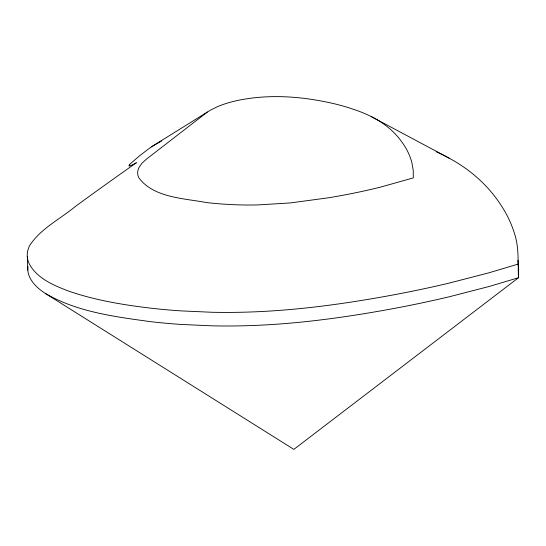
<?xml version="1.0" encoding="UTF-8"?>
<svg xmlns="http://www.w3.org/2000/svg" width="546" height="546" viewBox="0 0 546 546"><rect width="100%" height="100%" fill="white"/><g stroke="black" fill="none" stroke-linecap="round" stroke-linejoin="round"><path stroke-width="0.82" d="M27.894 266.571A125.628 49.085 -2.2 0 0 29.655 277.184C32.958 284.132 38.991 289.271 45.298 293.434L293.864 449.378L518.488 277.723C517.724 262.626 519.328 247.079 514.155 232.528A578.931 226.208 -2.2 0 0 499.44 202.832C486.691 184.016 469.007 168.83 449.037 158.101L371.451 116.694A151.474 59.186 -2.2 0 0 357.002 110.51L348.314 107.596A163.998 64.08 -2.2 0 0 333.886 103.665C302.668 96.424 269.833 93.844 238.254 100.328A70.564 27.573 -2.2 0 0 217.26 106.77L210.387 110.176L151.283 146.894L139.585 155.781L130.59 163.588A150.607 5.126 -35.2 0 0 129.375 164.953M207.344 112.046L146.185 159.357L141.769 163.452L138.971 167.561A70.564 27.573 -2.2 0 0 138.725 177.6C153.167 197.788 184.255 198.328 206.511 202.566A163.998 64.08 -2.2 0 0 223.949 204.156L235.613 204.764A151.474 59.186 -2.2 0 0 257.808 204.927L290.288 202.935L328.405 197.809A324.215 126.679 -2.2 0 0 380.234 187.196L413.308 177.9L413.226 170.202L411.882 162.626A324.215 126.679 -2.2 0 0 401.296 141.209C393.625 130.665 383.08 122.468 371.451 116.694M151.283 146.894L161.869 140.827M517.963 264.141L488.998 272.802L448.955 283.149A578.931 226.208 -2.2 0 1 377.074 297.843C332.145 305.623 286.752 311.295 241.127 312.257A269.198 105.187 -2.2 0 1 211.602 312.257L180.849 310.879A291.96 114.08 -2.2 0 1 149.795 308.053C122.324 304.729 94.786 300.163 68.564 291.079C53.699 285.367 36.923 278.501 29.129 263.602A125.628 49.085 -2.2 0 1 29.566 245.734C40.534 228.59 59.801 219.335 75.177 206.613A150.607 5.126 -35.2 0 1 84.118 200.089A155.63 5.296 -35.2 0 1 126.351 169.813L136.473 162.674L133.401 164.339A155.63 5.296 -35.2 0 1 129.395 164.94M449.037 158.101L443.441 155.173A269.198 105.187 -2.2 0 0 436.165 151.686M45.298 293.434C77.054 311.93 114.51 316.694 150.321 321.628A291.96 114.08 -2.2 0 0 181.368 324.46L212.121 325.832A269.198 105.187 -2.2 0 0 241.653 325.832C287.278 324.87 332.671 319.198 377.6 311.425A578.931 226.208 -2.2 0 0 449.474 296.724L489.523 286.384L518.488 277.723L518.639 268.564L517.867 260.244M27.3 256.579L27.819 270.154"/></g></svg>
